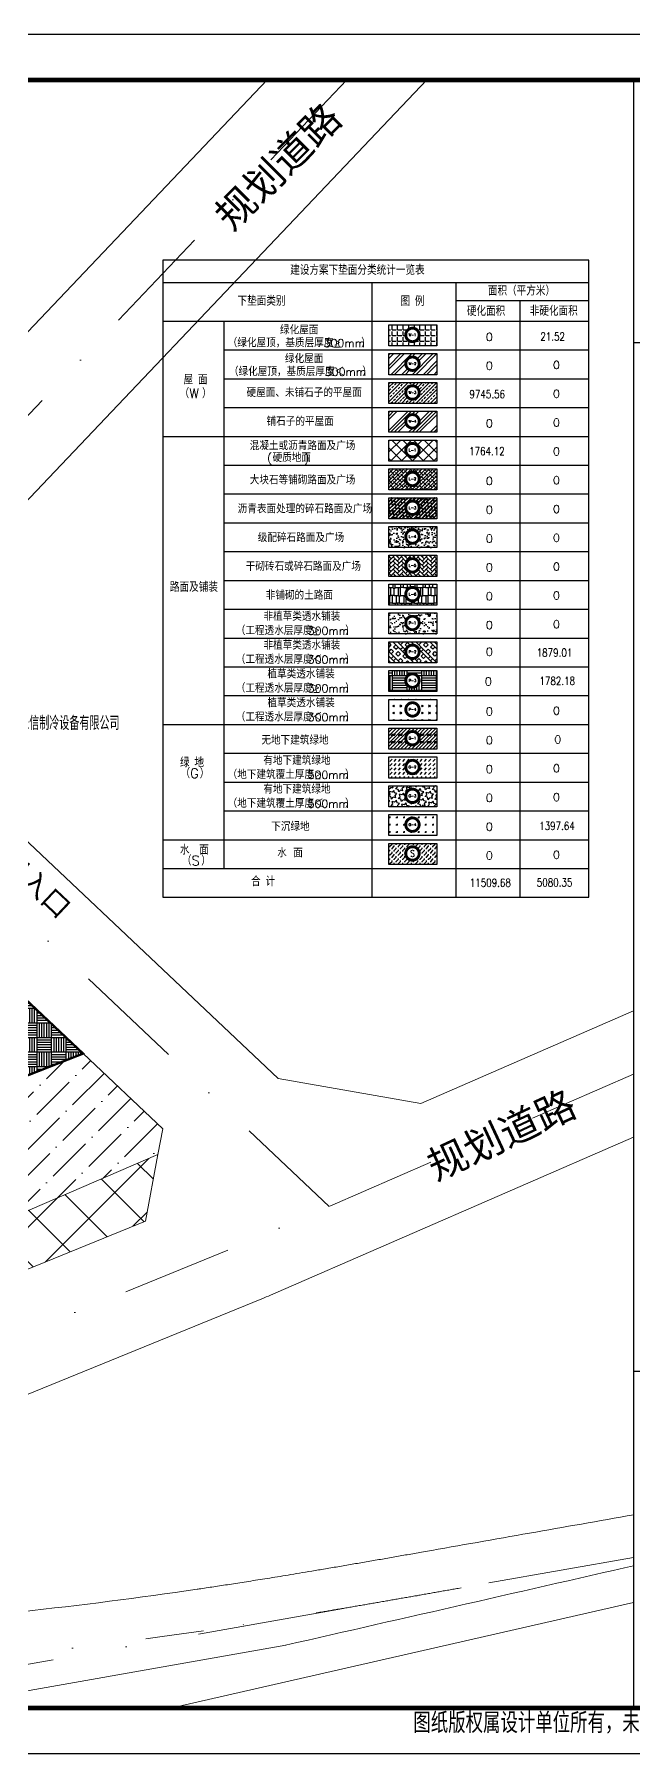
# Model space of a CAD drawing. Header units: millimetres. Extents: x 684779 to 686470, y 2544898 to 2545979.
# Drawn here: x 685922.5 to 686026, y 2545150.1 to 2545447.1 of the extents above; entities that cross this region are included whole.
import ezdxf
from ezdxf.enums import TextEntityAlignment as Align

# ---------------------------------------------------------------- set-up
doc = ezdxf.new("R2010")
doc.units = ezdxf.units.MM
doc.linetypes.add('DASHDOT', pattern=[25.4, 12.7, -6.35, 0, -6.35])
doc.linetypes.add('DOTE', pattern=[2.42, 2, -0.2, 0.02, -0.2])
for name, color, linetype in [('14', 14, 'Continuous'), ('9', 9, 'Continuous'), ('DIM_IDEN', 3, 'Continuous'), ('PUB_DIM', 3, 'Continuous'), ('PUB_TAB', 7, 'Continuous'), ('PUB_TEXT', 7, 'Continuous'), ('PUB_TITLE', 4, 'Continuous'), ('建筑单体', 7, 'Continuous')]:
    doc.layers.add(name, color=color, linetype=linetype)
for name, color, linetype, lineweight in [('JT-道路中线', 7, 'DASHDOT', 5), ('JT-道路名称-BZ', 7, 'Continuous', 5), ('JT-道路红线', 7, 'Continuous', 5), ('YD-G1-TC', 90, 'Continuous', 5)]:
    doc.layers.add(name, color=color, linetype=linetype, lineweight=lineweight)
doc.layers.add('YD-E1-TC', color=141, linetype='Continuous', lineweight=5, true_color=0xb3ecff)
doc.styles.add('_TCH_DIM', font='SIMPLEX', dxfattribs={"bigfont": 'GBCBIG'})
doc.styles.add('_TCH_LABEL', font='COMPLEX', dxfattribs={"bigfont": 'GBCBIG'})
doc.styles.add('HZ', font='txt.shx', dxfattribs={"bigfont": 'hztxt.shx'})
doc.styles.add('HZTXT', font='romane.shx', dxfattribs={"width": 0.7, "bigfont": 'hztxt.shx'})
doc.styles.get("Standard").update_dxf_attribs({"font": ''})
doc.styles.get('Standard').set_extended_font_data('SimSun')

# ---------------------------------------------------------------- blocks, each defined once
blk = doc.blocks.new('图框')
at = {"layer": '14', "color": 14}
for p, q in [((97702, -27291), (97702, -111671)), ((97702, -27291), (97702, -111671)), ((121299, -40910), (97702, -40910)), ((97702, -94210), (121299, -94210))]:
    blk.add_line(p, q, dxfattribs=at)
at = {"layer": 'PUB_TITLE', "color": 14}
blk.add_lwpolyline([(-2490, -114031), (123660, -114031), (123660, -24931), (-2490, -24931)], close=True, dxfattribs=at)
at = {"layer": 'PUB_TITLE', "color": 14, "const_width": 236}
blk.add_lwpolyline([(3409, -111671), (121299, -111671), (121299, -27291), (3409, -27291)], close=True, dxfattribs=at)
at = {"layer": '14', "style": 'HZTXT', "width": 0.85}
blk.add_text('图纸版权属设计单位所有，未经许可，外人及外单位不得翻印复制作为其他工程之用。', height=1061.85, rotation=359.99972, dxfattribs=at).set_placement((86287, -112965))

msp = doc.modelspace()

# ---------------------------------------------------------------- hatches: boundary and pattern name
at = {"layer": 'PUB_DIM', "linetype": 'Continuous'}
h = msp.add_hatch(dxfattribs=at)
h.set_pattern_fill('ANGLE', color=8, scale=0.27648)
h.set_pattern_definition([(0, (685640.544, 2545311.1015), (0, 0.9656064), [0.7022592, -0.2633472]), (90, (685640.544, 2545311.1015), (-0.9656064, 1e-16), [0.7022592, -0.2633472])])
h.paths.add_polyline_path([(685983.752, 2545393.313), (685992.058, 2545393.313), (685992.058, 2545396.949), (685983.752, 2545396.949)])
edge = h.paths.add_edge_path(flags=16)
edge.add_arc((685987.829, 2545395.209), 1.161, 0, 360)
h = msp.add_hatch(dxfattribs=at)
h.set_pattern_fill('ANSI32', color=8, scale=0.27648)
h.set_pattern_definition([(45, (685640.544, 2545311.1015), (-0.931073, 0.931073), []), (45, (685641.1647, 2545311.1015), (-0.931073, 0.931073), [])])
h.paths.add_polyline_path([(685983.752, 2545388.337), (685992.058, 2545388.337), (685992.058, 2545391.972), (685983.752, 2545391.972)])
edge = h.paths.add_edge_path(flags=16)
edge.add_arc((685987.829, 2545390.232), 1.161, 0, 360)
h = msp.add_hatch(dxfattribs=at)
h.set_pattern_fill('ANSI33', color=8, scale=0.27648)
h.set_pattern_definition([(45, (685640.544, 2545311.1015), (-0.6207153, 0.6207153), []), (45, (685641.1647, 2545311.1015), (-0.6207153, 0.6207153), [0.438912, -0.219456])])
h.paths.add_polyline_path([(685983.752, 2545383.36), (685992.058, 2545383.36), (685992.058, 2545386.996), (685983.752, 2545386.996)])
edge = h.paths.add_edge_path(flags=16)
edge.add_arc((685987.829, 2545385.256), 1.161, 0, 360)
h = msp.add_hatch(dxfattribs=at)
h.set_pattern_fill('ANSI34', color=8, scale=0.27648)
h.set_pattern_definition([(45, (685640.544, 2545311.1015), (-1.862146, 1.862146), []), (45, (685641.1647, 2545311.1015), (-1.862146, 1.862146), []), (45, (685641.7854, 2545311.1015), (-1.862146, 1.862146), []), (45, (685642.4061, 2545311.1015), (-1.862146, 1.862146), [])])
h.paths.add_polyline_path([(685983.752, 2545378.383), (685992.058, 2545378.383), (685992.058, 2545382.019), (685983.752, 2545382.019)])
edge = h.paths.add_edge_path(flags=16)
edge.add_arc((685987.829, 2545380.279), 1.161, 0, 360)
h = msp.add_hatch(dxfattribs=at)
h.set_pattern_fill('ANSI37', color=56, scale=0.82944)
h.set_pattern_definition([(45, (685640.544, 2545311.1015), (-0.931073, 0.931073), []), (135, (685640.544, 2545311.1015), (-0.931073, -0.931073), [])])
h.paths.add_polyline_path([(685992.058, 2545373.407), (685992.058, 2545377.042), (685983.752, 2545377.042), (685983.752, 2545373.407)])
h.paths.add_polyline_path([(685988.99, 2545375.302, -1), (685986.668, 2545375.302, -1)], flags=16)
h = msp.add_hatch(dxfattribs=at)
h.set_pattern_fill('ANSI38', color=56, scale=0.27648)
h.set_pattern_definition([(45, (685640.544, 2545311.1015), (-0.31035765, 0.31035765), []), (135, (685640.544, 2545311.1015), (-0.93107295, 0.31035765), [1.09728, -0.658368])])
h.paths.add_polyline_path([(685992.058, 2545372.066), (685983.752, 2545372.066), (685983.752, 2545368.43), (685992.058, 2545368.43)])
h.paths.add_polyline_path([(685988.99, 2545370.326, -1), (685986.668, 2545370.326, -1)], flags=16)
h = msp.add_hatch(dxfattribs=at)
h.set_pattern_fill('AR-BRELM', color=56, scale=0.55296, angle=45)
h.set_pattern_definition([(45, (685640.544, 2545311.1015), (-0.6587377, 0.6587377), [1.3317205, -0.0654944]), (45, (685640.2661, 2545311.3794), (-0.6587377, 0.6587377), [1.3317205, -0.0654944]), (45, (685640.4616, 2545311.6779), (-0.6587377, 0.6587377), [0.633113, -0.0654944]), (45, (685640.18375, 2545311.9557), (-0.6587377, 0.6587377), [0.633113, -0.0654944]), (135, (685640.544, 2545311.1015), (-0.98798, -0.98798), [0.3929667, -0.5386263]), (135, (685640.4977, 2545311.0552), (-0.98798, -0.98798), [0.3929667, -0.5386263]), (135, (685640.4616, 2545311.67786), (-0.49399, -0.49399), [0.3929667, -0.5386263]), (135, (685640.4153, 2545311.63155), (-0.49399, -0.49399), [0.3929667, -0.5386263])])
h.paths.add_polyline_path([(685992.058, 2545367.089), (685983.752, 2545367.089), (685983.752, 2545363.453), (685992.058, 2545363.453)])
h.paths.add_polyline_path([(685988.99, 2545365.349, -1), (685986.668, 2545365.349, -1)], flags=16)
h = msp.add_hatch(dxfattribs=at)
h.set_pattern_fill('AR-CONC', color=56, scale=0.82944)
h.set_pattern_definition([(50, (685640.544, 2545311.1015), (1.5111125, -0.132205), [0.158008, -1.7380915]), (355, (685640.544, 2545311.1015), (-0.292318, 1.5847), [0.1264067, -1.390473]), (100.451, (685640.6699, 2545311.0905), (1.2188, 1.452488), [0.1342863, -1.47715]), (46.1842, (685640.544, 2545311.5229), (2.248438, -0.348716), [0.237012, -2.607137]), (96.6356, (685640.7314, 2545311.4938), (1.969126, 2.052247), [0.20143, -2.215725]), (351.184, (685640.544, 2545311.5229), (1.969129, 2.052243), [0.18961, -2.08571]), (21, (685640.7547, 2545311.4175), (1.2575545, -0.848231), [0.158008, -1.7380915]), (326, (685640.7547, 2545311.4175), (0.512611, 1.527729), [0.1264067, -1.390473]), (71.4514, (685640.8595, 2545311.3468), (1.770162, 0.679501), [0.1342863, -1.47715]), (37.5, (685640.544, 2545311.1015), (0.0256181, 0.7013333), [0, -1.373619, 0, -1.411541, 0, -1.3957402]), (7.5, (685640.544, 2545311.1015), (0.554229, 0.8309378), [0, -0.804789, 0, -1.3420173, 0, -0.5319613]), (327.5, (685640.0742, 2545311.1015), (1.1246426, -0.0475165), [0, -0.5266944, 0, -1.6432865, 0, -2.1805148]), (317.5, (685639.8635, 2545311.1015), (1.2286427, 0.2108975), [0, -0.6847027, 0, -1.0913108, 0, -1.5484815])])
h.paths.add_polyline_path([(685983.752, 2545362.112), (685983.752, 2545358.477), (685992.058, 2545358.477), (685992.058, 2545362.112)])
h.paths.add_polyline_path([(685988.99, 2545360.372, -1), (685986.668, 2545360.372, -1)], flags=16)
h = msp.add_hatch(dxfattribs=at)
h.set_pattern_fill('AR-HBONE', color=56, scale=0.82944)
h.set_pattern_definition([(45, (685640.544, 2545311.1015), (0, 0.715064), [1.51688, -0.5056266]), (135, (685640.90153, 2545311.45903), (0, 0.715064), [1.51688, -0.5056266])])
h.paths.add_polyline_path([(685992.058, 2545353.5), (685992.058, 2545357.136), (685983.752, 2545357.136), (685983.752, 2545353.5)])
h.paths.add_polyline_path([(685988.99, 2545355.396, -1), (685986.668, 2545355.396, -1)], flags=16)
h = msp.add_hatch(dxfattribs=at)
h.set_pattern_fill('AR-RSHKE', color=56, scale=0.442368)
h.set_pattern_definition([(0, (685640.544, 2545311.1015), (2.8652175, 1.3483377), [0.674169, -0.5618074, 0.7865303, -0.3370844, 1.0112532, -0.449446]), (0, (685641.2182, 2545311.1577), (2.8652175, 1.3483377), [0.561807, -2.134868, 0.449446, -0.674169]), (0, (685642.5665, 2545311.0172), (2.8652175, 1.3483377), [0.337084, -3.483206]), (90, (685640.544, 2545311.1015), (-0.9550725, 1.3483377), [1.292157, -4.101194]), (90, (685641.2182, 2545311.1015), (-0.9550725, 1.3483377), [1.264067, -4.129284]), (90, (685641.78, 2545311.1015), (-0.9550725, 1.3483377), [1.179795, -4.213555]), (90, (685642.5665, 2545311.0172), (-0.9550725, 1.3483377), [1.292157, -4.101194]), (90, (685642.9036, 2545311.0172), (-0.9550725, 1.3483377), [1.292157, -4.101194]), (90, (685643.9148, 2545311.1015), (-0.9550725, 1.3483377), [1.235976, -4.157374])])
h.paths.add_polyline_path([(685983.752, 2545348.523), (685992.058, 2545348.523), (685992.058, 2545352.159), (685983.752, 2545352.159)])
h.paths.add_polyline_path([(685986.668, 2545350.419, -1), (685988.99, 2545350.419, -1)], flags=16)
h = msp.add_hatch(dxfattribs=at)
h.set_pattern_fill('AR-SAND', color=56, scale=0.442368)
h.set_pattern_definition([(37.5, (685640.544, 2545311.1015), (-0.0353901, 1.0825038), [0, -0.8539472, 0, -0.9550725, 0, -0.912937]), (7.5, (685640.544, 2545311.1015), (0.9942736, 1.5855024), [0, -0.460682, 0, -0.769676, 0, -0.2949489]), (327.5, (685639.853, 2545311.1015), (1.7495486, 0.0031788), [0, -0.2809037, 0, -1.0112532, 0, -1.3202473]), (317.5, (685639.853, 2545311.1015), (1.688865, 0.493084), [0, -0.1404518, 0, -0.6629327, 0, -0.75844])])
h.paths.add_polyline_path([(685983.752, 2545347.183), (685983.752, 2545343.547), (685992.058, 2545343.547), (685992.058, 2545347.183)])
h.paths.add_polyline_path([(685986.668, 2545345.442, -1), (685988.99, 2545345.442, -1)], flags=16)
h = msp.add_hatch(dxfattribs=at)
h.set_pattern_fill('BOX', color=56, scale=0.442368, angle=45)
h.set_pattern_definition([(135, (685640.544, 2545311.1015), (-1.589031, -1.589031), []), (135, (685640.9413, 2545311.4988), (-1.589031, -1.589031), []), (45, (685640.544, 2545311.1015), (-1.589031, 1.589031), [-0.5618074, 0.5618074]), (45, (685640.1467, 2545311.4988), (-1.589031, 1.589031), [-0.5618074, 0.5618074]), (45, (685639.7495, 2545311.896), (-1.589031, 1.589031), [0.5618074, -0.5618074]), (45, (685639.3522, 2545312.2933), (-1.589031, 1.589031), [0.5618074, -0.5618074]), (135, (685641.3385, 2545311.896), (-1.589031, -1.589031), [0.5618074, -0.5618074]), (135, (685641.7358, 2545312.2933), (-1.589031, -1.589031), [0.5618074, -0.5618074])])
h.paths.add_polyline_path([(685992.058, 2545338.57), (685992.058, 2545342.206), (685983.752, 2545342.206), (685983.752, 2545338.57)])
h.paths.add_polyline_path([(685986.668, 2545340.466, -1), (685988.99, 2545340.466, -1)], flags=16)
h = msp.add_hatch(dxfattribs=at)
h.set_pattern_fill('AR-PARQ1', color=56, scale=0.82944)
h.set_pattern_definition([(90, (685640.544, 2545311.1015), (-2.528133, 2.528133), [2.528133, -2.528133]), (90, (685640.9653, 2545311.1015), (-2.528133, 2.528133), [2.528133, -2.528133]), (90, (685641.3867, 2545311.1015), (-2.528133, 2.528133), [2.528133, -2.528133]), (90, (685641.808, 2545311.1015), (-2.528133, 2.528133), [2.528133, -2.528133]), (90, (685642.2294, 2545311.1015), (-2.528133, 2.528133), [2.528133, -2.528133]), (90, (685642.6508, 2545311.1015), (-2.528133, 2.528133), [2.528133, -2.528133]), (90, (685643.0721, 2545311.1015), (-2.528133, 2.528133), [2.528133, -2.528133]), (0, (685640.544, 2545313.6296), (2.528133, -2.528133), [2.528133, -2.528133]), (0, (685640.544, 2545314.051), (2.528133, -2.528133), [2.528133, -2.528133]), (0, (685640.544, 2545314.4723), (2.528133, -2.528133), [2.528133, -2.528133]), (0, (685640.544, 2545314.8937), (2.528133, -2.528133), [2.528133, -2.528133]), (0, (685640.544, 2545315.315), (2.528133, -2.528133), [2.528133, -2.528133]), (0, (685640.544, 2545315.7364), (2.528133, -2.528133), [2.528133, -2.528133]), (0, (685640.544, 2545316.1578), (2.528133, -2.528133), [2.528133, -2.528133])])
h.paths.add_polyline_path([(685983.752, 2545333.594), (685992.058, 2545333.594), (685992.058, 2545337.229), (685983.752, 2545337.229)])
h.paths.add_polyline_path([(685986.668, 2545335.489, -1), (685988.99, 2545335.489, -1)], flags=16)
h = msp.add_hatch(dxfattribs=at)
h.set_pattern_fill('CROSS', color=56, scale=0.55296, angle=45)
h.set_pattern_definition([(45, (685640.544, 2545311.1015), (0, 1.2414306), [0.438912, -1.316736]), (135, (685640.85435, 2545311.1015), (-1.2414306, 0), [0.438912, -1.316736])])
h.paths.add_polyline_path([(685992.058, 2545328.617), (685992.058, 2545332.253), (685983.752, 2545332.253), (685983.752, 2545328.617)])
h.paths.add_polyline_path([(685986.668, 2545330.513, -1), (685988.99, 2545330.513, -1)], flags=16)
h = msp.add_hatch(dxfattribs=at)
h.set_pattern_fill('CORK', color=256, scale=0.55296, angle=45)
h.set_pattern_definition([(45, (685640.544, 2545311.1015), (-0.31035765, 0.31035765), []), (180, (685640.8544, 2545311.1015), (-1e-16, -1.241431), [0.6207156, -0.6207156]), (180, (685640.932, 2545311.1791), (-1e-16, -1.241431), [0.6207156, -0.6207156]), (180, (685641.0095, 2545311.2567), (-1e-16, -1.241431), [0.6207156, -0.6207156])])
h.paths.add_polyline_path([(685992.058, 2545323.64), (685992.058, 2545327.276), (685983.752, 2545327.276), (685983.752, 2545323.64)])
h.paths.add_polyline_path([(685986.668, 2545325.536, -1), (685988.99, 2545325.536, -1)], flags=16)
h = msp.add_hatch(dxfattribs=at)
h.set_pattern_fill('DASH', color=256, scale=0.55296, angle=45)
h.set_pattern_definition([(45, (685640.544, 2545311.1015), (0, 0.7448584), [0.5266944, -0.5266944])])
h.paths.add_polyline_path([(685992.058, 2545318.664), (685992.058, 2545322.299), (685983.752, 2545322.299), (685983.752, 2545318.664)])
h.paths.add_polyline_path([(685986.668, 2545320.559, -1), (685988.99, 2545320.559, -1)], flags=16)
h = msp.add_hatch(dxfattribs=at)
h.set_pattern_fill('STARS', color=256, scale=0.55296, angle=45)
h.set_pattern_definition([(45, (685640.544, 2545311.1015), (-0.5375551, 0.5375551), [0.438912, -0.438912]), (105, (685640.544, 2545311.1015), (-0.7343139, -0.1967588), [0.438912, -0.438912]), (165, (685640.4304, 2545311.52545), (-0.1967588, -0.7343139), [0.438912, -0.438912])])
h.paths.add_polyline_path([(685983.752, 2545313.687), (685992.058, 2545313.687), (685992.058, 2545317.323), (685983.752, 2545317.323)])
h.paths.add_polyline_path([(685986.668, 2545315.583, -1), (685988.99, 2545315.583, -1)], flags=16)
h = msp.add_hatch(dxfattribs=at)
h.set_pattern_fill('GRASS', color=256, scale=0.442368, angle=45)
h.set_pattern_definition([(135, (685960.2487, 2545303.0321), (-1.248447, 1e-16), [0.234084, -1.531487]), (90, (685960.2487, 2545303.0321), (-1.24845, 0), [0.234084, -1.014364]), (180, (685960.2487, 2545303.0321), (-1e-16, -1.24845), [0.234084, -1.014364])])
h.paths.add_polyline_path([(685992.058, 2545308.71), (685992.058, 2545312.346), (685983.752, 2545312.346), (685983.752, 2545308.71)])
h.paths.add_polyline_path([(685986.668, 2545310.606, -1), (685988.99, 2545310.606, -1)], flags=16)
h = msp.add_hatch(dxfattribs=at)
h.set_pattern_fill('FLEX', color=4, scale=0.55296, angle=45)
h.set_pattern_definition([(45, (685640.544, 2545306.12486), (-0.3724292, 0.3724292), [0.5266944, -0.5266944]), (90, (685640.91642, 2545306.4973), (-0.37242934, 0.37242934), [0.1316736, -0.4815115, 0.1316736, -0.7448587])])
h.paths.add_polyline_path([(685992.058, 2545303.734), (685992.058, 2545307.369), (685983.752, 2545307.369), (685983.752, 2545303.734)])
h.paths.add_polyline_path([(685986.668, 2545305.629, -1), (685988.99, 2545305.629, -1)], flags=16)
h = msp.add_hatch(dxfattribs=at)
h.set_pattern_fill('AR-PARQ1', color=56, scale=0.82944)
h.set_pattern_definition([(90, (0, 0), (-2.52813312, 2.52813312), [2.52813312, -2.52813312]), (90, (0.4214, 0), (-2.52813312, 2.52813312), [2.52813312, -2.52813312]), (90, (0.8427, 0), (-2.52813312, 2.52813312), [2.52813312, -2.52813312]), (90, (1.264, 0), (-2.52813312, 2.52813312), [2.52813312, -2.52813312]), (90, (1.6854, 0), (-2.52813312, 2.52813312), [2.52813312, -2.52813312]), (90, (2.1068, 0), (-2.52813312, 2.52813312), [2.52813312, -2.52813312]), (90, (2.5281, 0), (-2.52813312, 2.52813312), [2.52813312, -2.52813312]), (0, (0, 2.5281), (2.52813312, -2.52813312), [2.52813312, -2.52813312]), (0, (0, 2.9495), (2.52813312, -2.52813312), [2.52813312, -2.52813312]), (0, (0, 3.3708), (2.52813312, -2.52813312), [2.52813312, -2.52813312]), (0, (0, 3.7922), (2.52813312, -2.52813312), [2.52813312, -2.52813312]), (0, (0, 4.2136), (2.52813312, -2.52813312), [2.52813312, -2.52813312]), (0, (0, 4.635), (2.52813312, -2.52813312), [2.52813312, -2.52813312]), (0, (0, 5.0563), (2.52813312, -2.52813312), [2.52813312, -2.52813312])])
h.paths.add_polyline_path([(685911.233, 2545283.378), (685914.355, 2545286.688), (685930.922, 2545271.064), (685912.61, 2545263.866), (685902.251, 2545273.855)])
at = {"layer": 'YD-E1-TC'}
h = msp.add_hatch(dxfattribs=at)
h.set_pattern_fill('ANSI37', color=256, scale=2)
h.set_pattern_definition([(45, (464.471, 0), (-4.49012806, 4.49012806), []), (135, (464.471, 0), (-4.49012806, -4.49012806), [])])
edge = h.paths.add_edge_path()
edge.add_line((685941.701, 2545242.095), (685943.855, 2545253.609))
edge.add_line((685943.855, 2545253.609), (685908.906, 2545238.559))
edge.add_line((685908.906, 2545238.559), (685752.41, 2545174.241))
edge.add_ellipse((685852.805, 2544161.955), major_axis=(-1017.253, 0), ratio=1, start_angle=273.801959, end_angle=275.663852, ccw=False)
edge.add_line((685785.353, 2545176.969), (685796.441, 2545181.525))
edge.add_ellipse((685829.91, 2545131.728), major_axis=(-60, 0), ratio=1, start_angle=292.17899, end_angle=303.90547, ccw=False)
edge.add_line((685807.26, 2545187.288), (685941.701, 2545242.095))
at = {"layer": 'YD-G1-TC'}
h = msp.add_hatch(dxfattribs=at)
h.set_pattern_fill('ANSI36', color=251, scale=2)
h.set_pattern_definition([(45, (464.4707, 0), (1.6837980227, 6.1739260832), [7.9375, -1.5875, 0, -1.5875])])
h.paths.add_polyline_path([(685711.724, 2545183.537), (685711.724, 2545159.309), (685711.962, 2545159.342), (685712.553, 2545159.423), (685713.134, 2545159.502), (685713.714, 2545159.581), (685714.294, 2545159.659), (685714.874, 2545159.738), (685715.37, 2545159.805), (685715.865, 2545159.871), (685716.361, 2545159.938), (685716.857, 2545160.004), (685717.384, 2545160.075), (685717.911, 2545160.145), (685718.438, 2545160.215), (685718.965, 2545160.284), (685719.436, 2545160.347), (685720.579, 2545160.497), (685722.307, 2545160.722), (685723.801, 2545160.915), (685725.055, 2545161.075), (685726.264, 2545161.228), (685727.468, 2545161.379), (685728.707, 2545161.534), (685729.622, 2545161.647), (685730.15, 2545161.712), (685731.294, 2545161.851), (685732.626, 2545162.012), (685736.022, 2545162.414), (685739.357, 2545162.798), (685742.694, 2545163.171), (685746.031, 2545163.532), (685749.37, 2545163.882), (685752.711, 2545164.222), (685756.052, 2545164.55), (685759.394, 2545164.867), (685762.737, 2545165.172), (685766.082, 2545165.467), (685769.427, 2545165.75), (685772.773, 2545166.023), (685776.121, 2545166.284), (685779.467, 2545166.534), (685779.492, 2545166.536), (685779.517, 2545166.537), (685779.542, 2545166.539), (685779.567, 2545166.541), (685779.591, 2545166.543), (685779.616, 2545166.545), (685779.641, 2545166.547), (685779.666, 2545166.548), (685779.691, 2545166.55), (685779.716, 2545166.552), (685779.741, 2545166.554), (685779.766, 2545166.556), (685779.79, 2545166.557), (685779.815, 2545166.559), (685779.84, 2545166.561), (685779.865, 2545166.563), (685779.89, 2545166.565), (685779.915, 2545166.566), (685779.94, 2545166.568), (685779.965, 2545166.57), (685779.989, 2545166.572), (685780.014, 2545166.574), (685780.039, 2545166.575), (685780.064, 2545166.577), (685780.089, 2545166.579), (685780.114, 2545166.581), (685780.139, 2545166.583), (685780.164, 2545166.584), (685780.188, 2545166.586), (685780.213, 2545166.588), (685780.238, 2545166.59), (685780.263, 2545166.592), (685780.288, 2545166.593), (685780.313, 2545166.595), (685780.338, 2545166.597), (685780.362, 2545166.599), (685780.387, 2545166.601), (685780.412, 2545166.602), (685780.437, 2545166.604), (685780.462, 2545166.606), (685780.487, 2545166.608), (685780.512, 2545166.61), (685780.537, 2545166.611), (685780.561, 2545166.613), (685780.586, 2545166.615), (685780.611, 2545166.617), (685780.636, 2545166.619), (685780.661, 2545166.62), (685780.686, 2545166.622), (685780.711, 2545166.624), (685780.736, 2545166.626), (685780.76, 2545166.627), (685780.785, 2545166.629), (685780.81, 2545166.631), (685780.835, 2545166.633), (685780.86, 2545166.635), (685780.885, 2545166.636), (685780.91, 2545166.638), (685780.935, 2545166.64), (685780.959, 2545166.642), (685780.984, 2545166.643), (685781.009, 2545166.645), (685781.034, 2545166.647), (685781.059, 2545166.649), (685782.551, 2545168.566), (685782.734, 2545168.801), (685782.919, 2545169.035), (685783.105, 2545169.268), (685783.292, 2545169.5), (685783.48, 2545169.731), (685783.67, 2545169.962), (685783.86, 2545170.191), (685784.052, 2545170.419), (685784.244, 2545170.646), (685784.438, 2545170.873), (685784.633, 2545171.098), (685784.83, 2545171.323), (685785.027, 2545171.546), (685785.225, 2545171.769), (685785.425, 2545171.99), (685785.625, 2545172.211), (685785.827, 2545172.43), (685786.03, 2545172.649), (685786.233, 2545172.866), (685786.438, 2545173.083), (685786.644, 2545173.298), (685786.851, 2545173.512), (685787.06, 2545173.726), (685787.269, 2545173.938), (685787.479, 2545174.149), (685787.69, 2545174.36), (685787.902, 2545174.569), (685788.116, 2545174.777), (685788.33, 2545174.984), (685788.546, 2545175.19), (685788.762, 2545175.395), (685788.979, 2545175.599), (685789.198, 2545175.802), (685789.417, 2545176.004), (685789.638, 2545176.204), (685789.859, 2545176.404), (685790.082, 2545176.602), (685790.305, 2545176.799), (685790.53, 2545176.996), (685790.755, 2545177.191), (685790.981, 2545177.385), (685791.209, 2545177.578), (685791.437, 2545177.769), (685791.666, 2545177.96), (685791.896, 2545178.149), (685792.127, 2545178.337), (685792.359, 2545178.525), (685792.592, 2545178.711), (685792.826, 2545178.895), (685793.061, 2545179.079), (685793.297, 2545179.261), (685793.533, 2545179.443), (685793.771, 2545179.623), (685794.009, 2545179.802), (685794.248, 2545179.98), (685794.488, 2545180.156), (685794.729, 2545180.332), (685794.971, 2545180.506), (685795.214, 2545180.679), (685795.458, 2545180.85), (685795.702, 2545181.021), (685795.947, 2545181.19), (685796.194, 2545181.358), (685796.441, 2545181.525), (685785.353, 2545176.969), (685782.055, 2545176.744), (685778.758, 2545176.509), (685775.461, 2545176.263), (685772.166, 2545176.006), (685768.871, 2545175.739), (685765.577, 2545175.461), (685762.284, 2545175.172), (685758.992, 2545174.872), (685755.701, 2545174.562), (685752.41, 2545174.241), (685908.906, 2545238.559), (685943.855, 2545253.609), (685944.688, 2545258.059), (685930.928, 2545271.058), (685862.216, 2545244.043), (685838.311, 2545233.744), (685821.136, 2545225.205), (685818.865, 2545224.112), (685814.447, 2545222.001), (685810.058, 2545219.927), (685805.753, 2545217.927), (685801.583, 2545216.038), (685797.581, 2545214.281), (685793.69, 2545212.632), (685789.835, 2545211.051), (685785.941, 2545209.502), (685781.931, 2545207.946), (685777.731, 2545206.347), (685773.266, 2545204.665), (685741.489, 2545192.757), (685736.541, 2545190.905), (685732.1, 2545189.244), (685728.318, 2545187.833), (685725.353, 2545186.733)])

# ---------------------------------------------------------------- linework, layer by layer
at = {"color": 1, "linetype": 'DOTE', "ltscale": 3, "const_width": 0.4}
msp.add_lwpolyline([(685930.928, 2545271.058), (685809.612, 2545385.477), (685727.717, 2545299.329), (685731.285, 2545296.149), (685811.329, 2545220.528), (685814.447, 2545222.002), (685818.865, 2545224.113), (685821.137, 2545225.206), (685838.312, 2545233.744), (685862.217, 2545244.044)], close=True, dxfattribs=at)
msp.add_lwpolyline([(685911.233, 2545283.378), (685914.355, 2545286.688), (685930.922, 2545271.064), (685912.61, 2545263.866), (685902.251, 2545273.855)], close=True)
at = {"layer": '9', "ltscale": 2.5}
msp.add_lwpolyline([(685833.62, 2545298.227), (685784.357, 2545246.009), (685811.329, 2545220.528), (685838.332, 2545233.754), (685862.217, 2545244.044), (685930.928, 2545271.058), (685882.146, 2545317.104), (685877.324, 2545311.992), (685864.214, 2545298.097), (685847.962, 2545313.429), (685833.62, 2545298.227)], dxfattribs=at)
at = {"layer": 'DIM_IDEN', "linetype": 'Continuous', "const_width": 0.5}
for points in [[(685988.99, 2545395.209, 1), (685986.668, 2545395.209, 1)], [(685988.99, 2545390.232, 1), (685986.668, 2545390.232, 1)], [(685988.99, 2545385.256, 1), (685986.668, 2545385.256, 1)], [(685988.99, 2545380.279, 1), (685986.668, 2545380.279, 1)], [(685988.99, 2545375.302, 1), (685986.668, 2545375.302, 1)], [(685988.99, 2545370.326, 1), (685986.668, 2545370.326, 1)], [(685988.99, 2545365.349, 1), (685986.668, 2545365.349, 1)], [(685988.99, 2545360.372, 1), (685986.668, 2545360.372, 1)], [(685988.99, 2545355.396, 1), (685986.668, 2545355.396, 1)], [(685988.99, 2545350.419, 1), (685986.668, 2545350.419, 1)], [(685988.99, 2545345.442, 1), (685986.668, 2545345.442, 1)], [(685988.99, 2545340.466, 1), (685986.668, 2545340.466, 1)], [(685988.99, 2545335.489, 1), (685986.668, 2545335.489, 1)], [(685988.99, 2545330.513, 1), (685986.668, 2545330.513, 1)], [(685988.99, 2545325.536, 1), (685986.668, 2545325.536, 1)], [(685988.99, 2545320.559, 1), (685986.668, 2545320.559, 1)], [(685988.99, 2545315.583, 1), (685986.668, 2545315.583, 1)], [(685988.99, 2545310.606, 1), (685986.668, 2545310.606, 1)], [(685988.99, 2545305.629, 1), (685986.668, 2545305.629, 1)]]:
    msp.add_lwpolyline(points, format="xyb", close=True, dxfattribs=at)
at = {"layer": 'JT-道路中线', "color": 1, "ltscale": 1.5}
msp.add_line((685976.504, 2545439.26), (685877.584, 2545335.21), dxfattribs=at)
at = {"layer": 'JT-道路中线', "color": 1, "ltscale": 1.5, "flags": 128}
msp.add_lwpolyline([(685973.45, 2545244.643), (685767.447, 2545439.26)], dxfattribs=at)
msp.add_lwpolyline([(686026.035, 2545267.52), (685959.328, 2545238.5, -0.0058133), (685958.042, 2545237.958), (685811.035, 2545178.028, 0.131401), (685790.444, 2545162.427), (685786.994, 2545157.992)], format="xyb", dxfattribs=at)
at = {"layer": 'JT-道路中线', "color": 1, "ltscale": 2, "flags": 128}
msp.add_lwpolyline([(686026.035, 2545184.02), (685884.668, 2545159.105)], dxfattribs=at)
for points in [[(685996.218, 2545178.765), (685995.725, 2545178.678, -0.0000632), (685991.983, 2545178.019, -0.0001632), (685988.24, 2545177.362, -0.0002632), (685984.497, 2545176.707, -0.0003632), (685980.753, 2545176.058, -0.0004632), (685977.008, 2545175.414, -0.0005632), (685973.261, 2545174.778, -0.0006632), (685969.513, 2545174.152, -0.0007632), (685965.764, 2545173.536, -0.0008632), (685962.012, 2545172.932, -0.0009632), (685958.258, 2545172.342, -0.0010632), (685954.502, 2545171.768, -0.0006981), (685952.208, 2545171.425, -0.000158), (685951.708, 2545171.351)], [(685891.163, 2545164.776, 0.0190382), (685951.708, 2545171.351)]]:
    msp.add_lwpolyline(points, format="xyb", dxfattribs=at)
at = {"layer": 'JT-道路红线', "ltscale": 50}
for points in [[(685962.706, 2545439.26), (685887.574, 2545360.232)], [(685902.085, 2545346.469), (685990.302, 2545439.26)]]:
    msp.add_lwpolyline(points, dxfattribs=at)
at = {"layer": 'JT-道路红线'}
for points in [[(686026.035, 2545191.378, -0.0000122), (685990.024, 2545185.036, -0.0001088), (685987.558, 2545184.603, -0.0001523), (685985.093, 2545184.171, -0.0001959), (685982.629, 2545183.741, -0.0002394), (685980.166, 2545183.314, -0.0002829), (685977.703, 2545182.889, -0.0003264), (685975.242, 2545182.468, -0.0003699), (685972.781, 2545182.05, -0.0003917), (685970.443, 2545181.657, -0.0003917), (685968.311, 2545181.301, -0.0003917), (685966.338, 2545180.976, -0.0003917), (685964.493, 2545180.674, -0.0003917), (685962.753, 2545180.393, -0.0003917), (685961.103, 2545180.129, -0.0003917), (685959.531, 2545179.88, -0.0003917), (685958.025, 2545179.643, -0.0003917), (685956.578, 2545179.419, -0.0003917), (685955.185, 2545179.204, -0.0003917), (685953.838, 2545179, -0.0003917), (685952.534, 2545178.803, -0.0003917), (685951.27, 2545178.615, -0.0001959), (685950.651, 2545178.524, -0.0193133), (685889.785, 2545171.947, -0.000217)], [(686026.035, 2545256.615), (685963.317, 2545229.33, -0.0058133), (685961.817, 2545228.698), (685814.81, 2545168.768, 0.1173829), (685799.741, 2545157.992)]]:
    msp.add_lwpolyline(points, format="xyb", dxfattribs=at)
for points in [[(686026.035, 2545278.425), (685989.271, 2545262.432), (685964.613, 2545266.749), (685902.657, 2545325.28)], [(685965.91, 2545168.853), (685967.862, 2545169.299), (685969.815, 2545169.744), (685971.767, 2545170.19), (685973.719, 2545170.636), (685975.671, 2545171.081), (685977.624, 2545171.527), (685979.576, 2545171.972), (685981.528, 2545172.418), (685983.481, 2545172.864), (685985.433, 2545173.309), (685987.385, 2545173.755), (685989.337, 2545174.201), (685991.29, 2545174.646), (685993.242, 2545175.092), (685995.194, 2545175.537), (685997.147, 2545175.983), (685999.099, 2545176.429), (686001.051, 2545176.874), (686003.003, 2545177.32), (686004.956, 2545177.766), (686006.908, 2545178.211), (686008.86, 2545178.657), (686010.813, 2545179.102), (686012.765, 2545179.548), (686014.717, 2545179.994), (686016.669, 2545180.439), (686018.622, 2545180.885), (686020.574, 2545181.331), (686022.526, 2545181.776), (686024.479, 2545182.222), (686026.035, 2545182.577)], [(686026.035, 2545176.204), (685946.001, 2545157.992)], [(685965.928, 2545168.857), (685904.28, 2545157.992)]]:
    msp.add_lwpolyline(points, dxfattribs=at)
at = {"layer": 'PUB_DIM', "linetype": 'Continuous'}
for centre in [(685987.829, 2545395.209), (685987.829, 2545390.232), (685987.829, 2545385.256), (685987.829, 2545380.279), (685987.829, 2545375.302), (685987.829, 2545370.326), (685987.829, 2545365.349), (685987.829, 2545360.372), (685987.829, 2545355.396), (685987.829, 2545350.419), (685987.829, 2545345.442), (685987.829, 2545340.466), (685987.829, 2545335.489), (685987.829, 2545330.513), (685987.829, 2545325.536), (685987.829, 2545320.559), (685987.829, 2545315.583), (685987.829, 2545310.606), (685987.829, 2545305.629)]:
    msp.add_circle(centre, 1.161, dxfattribs=at)
at = {"layer": 'PUB_TAB', "linetype": 'Continuous'}
msp.add_lwpolyline([(685944.72, 2545298.055), (686018.317, 2545298.055), (686018.317, 2545408.114), (685944.72, 2545408.114)], close=True, dxfattribs=at)
for points in [[(685944.72, 2545404.243), (686018.317, 2545404.243)], [(685980.839, 2545404.243), (685980.839, 2545298.055)], [(685995.31, 2545404.243), (685995.31, 2545298.055)], [(685995.31, 2545401.173), (686018.317, 2545401.173)], [(686006.369, 2545401.173), (686006.369, 2545298.055)], [(685944.72, 2545397.588), (686018.317, 2545397.588)], [(685955.27, 2545397.588), (685955.27, 2545303.032)], [(685955.27, 2545392.612), (686018.317, 2545392.612)], [(685955.27, 2545387.635), (686018.317, 2545387.635)], [(685955.27, 2545382.658), (686018.317, 2545382.658)], [(685944.72, 2545377.682), (686018.317, 2545377.682)], [(685955.27, 2545372.705), (686018.317, 2545372.705)], [(685955.27, 2545367.728), (686018.317, 2545367.728)], [(685955.27, 2545362.752), (686018.317, 2545362.752)], [(685955.27, 2545357.775), (686018.317, 2545357.775)], [(685955.27, 2545352.799), (686018.317, 2545352.799)], [(685955.27, 2545347.822), (686018.317, 2545347.822)], [(685955.27, 2545342.845), (686018.317, 2545342.845)], [(685955.27, 2545337.869), (686018.317, 2545337.869)], [(685955.27, 2545332.892), (686018.317, 2545332.892)], [(685944.72, 2545327.915), (686018.317, 2545327.915)], [(685955.27, 2545322.939), (686018.317, 2545322.939)], [(685955.27, 2545317.962), (686018.317, 2545317.962)], [(685955.27, 2545312.985), (686018.317, 2545312.985)], [(685944.72, 2545308.009), (686018.317, 2545308.009)], [(685944.72, 2545303.032), (686018.317, 2545303.032)]]:
    msp.add_lwpolyline(points, dxfattribs=at)
at = {"layer": 'YD-E1-TC'}
msp.add_lwpolyline([(685941.701, 2545242.095), (685943.855, 2545253.609), (685908.906, 2545238.559), (685752.41, 2545174.241, -0.0081242), (685785.353, 2545176.969), (685796.441, 2545181.525, -0.0512111), (685807.26, 2545187.288)], format="xyb", close=True, dxfattribs=at)
at = {"layer": 'YD-G1-TC'}
msp.add_lwpolyline([(685862.216, 2545244.043), (685930.928, 2545271.058), (685944.688, 2545258.059), (685943.855, 2545253.609), (685908.906, 2545238.559)], dxfattribs=at)
at = {"layer": '建筑单体', "linetype": 'Continuous'}
for points in [[(685983.752, 2545396.949), (685992.058, 2545396.949), (685992.058, 2545393.313), (685983.752, 2545393.313)], [(685983.752, 2545391.972), (685992.058, 2545391.972), (685992.058, 2545388.337), (685983.752, 2545388.337)], [(685983.752, 2545386.996), (685992.058, 2545386.996), (685992.058, 2545383.36), (685983.752, 2545383.36)], [(685983.752, 2545382.019), (685992.058, 2545382.019), (685992.058, 2545378.383), (685983.752, 2545378.383)], [(685983.752, 2545377.042), (685992.058, 2545377.042), (685992.058, 2545373.407), (685983.752, 2545373.407)], [(685983.752, 2545372.066), (685992.058, 2545372.066), (685992.058, 2545368.43), (685983.752, 2545368.43)], [(685983.752, 2545367.089), (685992.058, 2545367.089), (685992.058, 2545363.453), (685983.752, 2545363.453)], [(685983.752, 2545362.112), (685992.058, 2545362.112), (685992.058, 2545358.477), (685983.752, 2545358.477)], [(685983.752, 2545357.136), (685992.058, 2545357.136), (685992.058, 2545353.5), (685983.752, 2545353.5)], [(685983.752, 2545352.159), (685992.058, 2545352.159), (685992.058, 2545348.523), (685983.752, 2545348.523)], [(685983.752, 2545347.183), (685992.058, 2545347.183), (685992.058, 2545343.547), (685983.752, 2545343.547)], [(685983.752, 2545342.206), (685992.058, 2545342.206), (685992.058, 2545338.57), (685983.752, 2545338.57)], [(685983.752, 2545337.229), (685992.058, 2545337.229), (685992.058, 2545333.594), (685983.752, 2545333.594)], [(685983.752, 2545332.253), (685992.058, 2545332.253), (685992.058, 2545328.617), (685983.752, 2545328.617)], [(685983.752, 2545327.276), (685992.058, 2545327.276), (685992.058, 2545323.64), (685983.752, 2545323.64)], [(685983.752, 2545322.299), (685992.058, 2545322.299), (685992.058, 2545318.664), (685983.752, 2545318.664)], [(685983.752, 2545317.323), (685992.058, 2545317.323), (685992.058, 2545313.687), (685983.752, 2545313.687)], [(685983.752, 2545312.346), (685992.058, 2545312.346), (685992.058, 2545308.71), (685983.752, 2545308.71)], [(685983.752, 2545312.346), (685992.058, 2545312.346), (685992.058, 2545308.71), (685983.752, 2545308.71)], [(685983.752, 2545307.369), (685992.058, 2545307.369), (685992.058, 2545303.734), (685983.752, 2545303.734)]]:
    msp.add_lwpolyline(points, close=True, dxfattribs=at)

# ---------------------------------------------------------------- block references
at = {"xscale": 0.003333333, "yscale": 0.003333333, "zscale": 0.003333333}
msp.add_blockref('图框', (685700.361, 2545530.23), dxfattribs=at)

# ---------------------------------------------------------------- texts
at = {"layer": 'JT-道路名称-BZ', "linetype": 'Continuous'}
for rotation, p in [(45, (685956.69, 2545412.923)), (25, (685991.882, 2545248.992))]:
    msp.add_text('规划道路', height=5, rotation=rotation, dxfattribs=at).set_placement(p)
at = {"layer": 'PUB_TAB', "linetype": 'Continuous', "style": 'HZ'}
for s, height, p in [('建设方案下垫面分类统计一览表', 1.65888, (685966.71, 2545405.591)), ('面积（平方米）', 1.6589, (686000.851, 2545402.007)), ('下垫面类别', 1.6589, (685957.608, 2545400.251)), ('图', 1.659, (685985.748, 2545400.219)), ('例', 1.659, (685988.242, 2545400.219)), ('硬化面积', 1.6589, (685997.219, 2545398.496)), ('非硬化面积', 1.6589, (686008.087, 2545398.523)), ('绿化屋面', 1.3824, (685964.938, 2545395.329)), ('（绿化屋顶，基质层厚度≥', 1.3824, (685955.917, 2545393.11)), ('300mm', 1.3824, (685972.506, 2545393.11)), ('）', 1.382, (685978.957, 2545393.11)), ('0', 1.382, (686000.521, 2545394.166)), ('绿化屋面', 1.3824, (685965.793, 2545390.353)), ('屋', 1.659, (685948.274, 2545386.655)), ('面', 1.659, (685950.768, 2545386.655)), ('（绿化屋顶，基质层厚度＜', 1.3824, (685956.121, 2545388.134)), ('300mm', 1.3824, (685972.71, 2545388.134)), ('）', 1.382, (685979.161, 2545388.134)), ('0', 1.382, (686000.521, 2545389.19)), ('0', 1.382, (686012.102, 2545389.323)), ('（', 1.659, (685947.602, 2545384.298)), ('W', 1.659, (685949.261, 2545384.298)), ('）', 1.659, (685951.473, 2545384.298)), ('硬屋面、未铺石子的平屋面', 1.3824, (685959.167, 2545384.501)), ('0', 1.382, (686012.102, 2545384.346)), ('铺石子的平屋面', 1.3824, (685962.623, 2545379.524)), ('0', 1.382, (686000.521, 2545379.236)), ('0', 1.382, (686012.102, 2545379.369)), ('混凝土或沥青路面及广场', 1.3824, (685959.717, 2545375.325)), ('(', 1.382, (685962.741, 2545373.278)), ('硬质地面', 1.3824, (685963.663, 2545373.278)), (')', 1.382, (685969.192, 2545373.278)), ('0', 1.382, (686012.102, 2545374.393)), ('大块石等铺砌路面及广场', 1.3824, (685959.717, 2545369.397)), ('0', 1.382, (686000.521, 2545369.283)), ('0', 1.382, (686012.102, 2545369.416)), ('沥青表面处理的碎石路面及广场', 1.3824, (685957.644, 2545364.42)), ('0', 1.382, (686000.521, 2545364.306)), ('0', 1.382, (686012.102, 2545364.439)), ('级配碎石路面及广场', 1.3824, (685961.1, 2545359.443)), ('0', 1.382, (686000.521, 2545359.33)), ('0', 1.382, (686012.102, 2545359.463)), ('干砌砖石或碎石路面及广场', 1.3824, (685959.026, 2545354.467)), ('0', 1.382, (686000.521, 2545354.353)), ('0', 1.382, (686012.102, 2545354.486)), ('路面及铺装', 1.6589, (685945.934, 2545350.826)), ('非铺砌的土路面', 1.3824, (685962.482, 2545349.49)), ('0', 1.382, (686000.521, 2545349.376)), ('0', 1.382, (686012.102, 2545349.509)), ('非植草类透水铺装', 1.3824, (685962.091, 2545345.842)), ('（工程透水层厚度≥', 1.3824, (685957.308, 2545343.399)), ('300mm', 1.3824, (685969.75, 2545343.399)), ('）', 1.382, (685976.201, 2545343.399)), ('0', 1.382, (686000.521, 2545344.4)), ('0', 1.382, (686012.102, 2545344.533)), ('非植草类透水铺装', 1.3824, (685962.091, 2545340.866)), ('0', 1.382, (686000.521, 2545339.775)), ('（工程透水层厚度＜', 1.3824, (685957.308, 2545338.422)), ('植草类透水铺装', 1.3824, (685962.782, 2545335.889)), ('300mm', 1.3824, (685969.75, 2545338.422)), ('）', 1.382, (685976.201, 2545338.422)), ('（工程透水层厚度≥', 1.3824, (685957.308, 2545333.446)), ('300mm', 1.3824, (685969.75, 2545333.446)), ('）', 1.382, (685976.201, 2545333.446)), ('0', 1.382, (686000.343, 2545334.65)), ('植草类透水铺装', 1.3824, (685962.782, 2545330.913)), ('（工程透水层厚度＜', 1.3824, (685957.308, 2545328.469)), ('300mm', 1.3824, (685969.75, 2545328.469)), ('）', 1.382, (685976.201, 2545328.469)), ('0', 1.382, (686000.521, 2545329.47)), ('0', 1.382, (686012.102, 2545329.603)), ('无地下建筑绿地', 1.3824, (685961.731, 2545324.458)), ('0', 1.382, (686000.521, 2545324.493)), ('0', 1.382, (686012.333, 2545324.626)), ('有地下建筑绿地', 1.3824, (685962.067, 2545320.959)), ('绿', 1.659, (685947.661, 2545320.521)), ('（', 1.659, (685947.758, 2545318.648)), ('G', 1.659, (685949.417, 2545318.648)), ('地', 1.659, (685950.156, 2545320.521)), ('）', 1.659, (685951.076, 2545318.648)), ('（地下建筑覆土厚度≥', 1.3824, (685955.902, 2545318.516)), ('500mm', 1.3824, (685969.726, 2545318.516)), ('）', 1.382, (685976.177, 2545318.516)), ('0', 1.382, (686000.521, 2545319.517)), ('0', 1.382, (686012.102, 2545319.65)), ('有地下建筑绿地', 1.3824, (685962.067, 2545315.983)), ('（地下建筑覆土厚度＜', 1.3824, (685955.902, 2545313.539)), ('500mm', 1.3824, (685969.726, 2545313.539)), ('）', 1.382, (685976.177, 2545313.539)), ('0', 1.382, (686000.521, 2545314.54)), ('0', 1.382, (686012.102, 2545314.673)), ('下沉绿地', 1.3824, (685963.433, 2545309.529)), ('0', 1.382, (686000.521, 2545309.563)), ('水', 1.659, (685947.657, 2545305.438)), ('（', 1.659, (685948.003, 2545303.565)), ('S', 1.659, (685949.661, 2545303.565)), ('面', 1.659, (685950.988, 2545305.438)), ('）', 1.659, (685951.32, 2545303.565)), ('水', 1.382, (685964.456, 2545304.992)), ('面', 1.382, (685967.232, 2545304.992)), ('0', 1.382, (686000.521, 2545304.587)), ('0', 1.382, (686012.102, 2545304.72)), ('合', 1.659, (685959.946, 2545299.981)), ('计', 1.659, (685962.441, 2545299.981))]:
    msp.add_text(s, height=height, dxfattribs=at).set_placement(p)
at = {"layer": 'PUB_TAB', "linetype": 'Continuous', "style": 'HZ', "width": 0.8}
for s, p in [('21.52', (686009.913, 2545394.238)), ('9745.56', (685997.668, 2545384.285)), ('1764.12', (685997.601, 2545374.426)), ('1879.01', (686009.284, 2545339.631)), ('1782.18', (686009.759, 2545334.751)), ('1397.64', (686009.717, 2545309.696)), ('11509.68', (685997.726, 2545299.881)), ('5080.35', (686009.301, 2545299.922))]:
    msp.add_text(s, height=1.3824, dxfattribs=at).set_placement(p)
at = {"layer": 'PUB_TEXT', "linetype": 'Continuous', "style": '_TCH_LABEL'}
for s, height, p, p2 in [('W-1', 0.4673, (685987.173, 2545394.975), (685988.485, 2545394.975)), ('W-2', 0.4344, (685987.167, 2545390.015), (685988.491, 2545390.015)), ('W-3', 0.4344, (685987.167, 2545385.038), (685988.491, 2545385.038)), ('W-4', 0.4225, (685987.165, 2545380.068), (685988.493, 2545380.068)), ('L-1', 0.5133, (685987.181, 2545375.046), (685988.477, 2545375.046)), ('L-2', 0.4744, (685987.174, 2545370.088), (685988.484, 2545370.088)), ('L-3', 0.4744, (685987.174, 2545365.112), (685988.484, 2545365.112)), ('L-4', 0.4603, (685987.171, 2545360.142), (685988.487, 2545360.142)), ('L-5', 0.4744, (685987.174, 2545355.159), (685988.484, 2545355.159)), ('L-6', 0.4744, (685987.174, 2545350.182), (685988.484, 2545350.182)), ('P-1', 0.4817, (685987.175, 2545345.202), (685988.483, 2545345.202)), ('P-2', 0.447, (685987.169, 2545340.242), (685988.489, 2545340.242)), ('P-3', 0.447, (685987.169, 2545335.266), (685988.489, 2545335.266)), ('P-4', 0.4344, (685987.167, 2545330.295), (685988.491, 2545330.295)), ('G-1', 0.4744, (685987.174, 2545325.299), (685988.484, 2545325.299)), ('G-2', 0.4407, (685987.168, 2545320.339), (685988.49, 2545320.339)), ('G-3', 0.4407, (685987.168, 2545315.362), (685988.49, 2545315.362)), ('G-4', 0.4284, (685987.166, 2545310.392), (685988.492, 2545310.392)), ('S', 1.159, (685987.442, 2545305.05), (685988.215, 2545305.05))]:
    msp.add_text(s, height=height, dxfattribs=at).set_placement(p, p2, align=Align.FIT)
at = {"layer": 'PUB_TEXT', "style": '_TCH_DIM'}
msp.add_text('广东多乐信制冷设备有限公司', height=2.41135, dxfattribs=at).set_placement((685914.664, 2545326.95))
at = {"layer": 'PUB_TEXT'}
msp.add_text('厂区出入口', height=3.5, rotation=316.67571, dxfattribs=at).set_placement((685909.422, 2545310.556))

doc.saveas('drawing.dxf')
